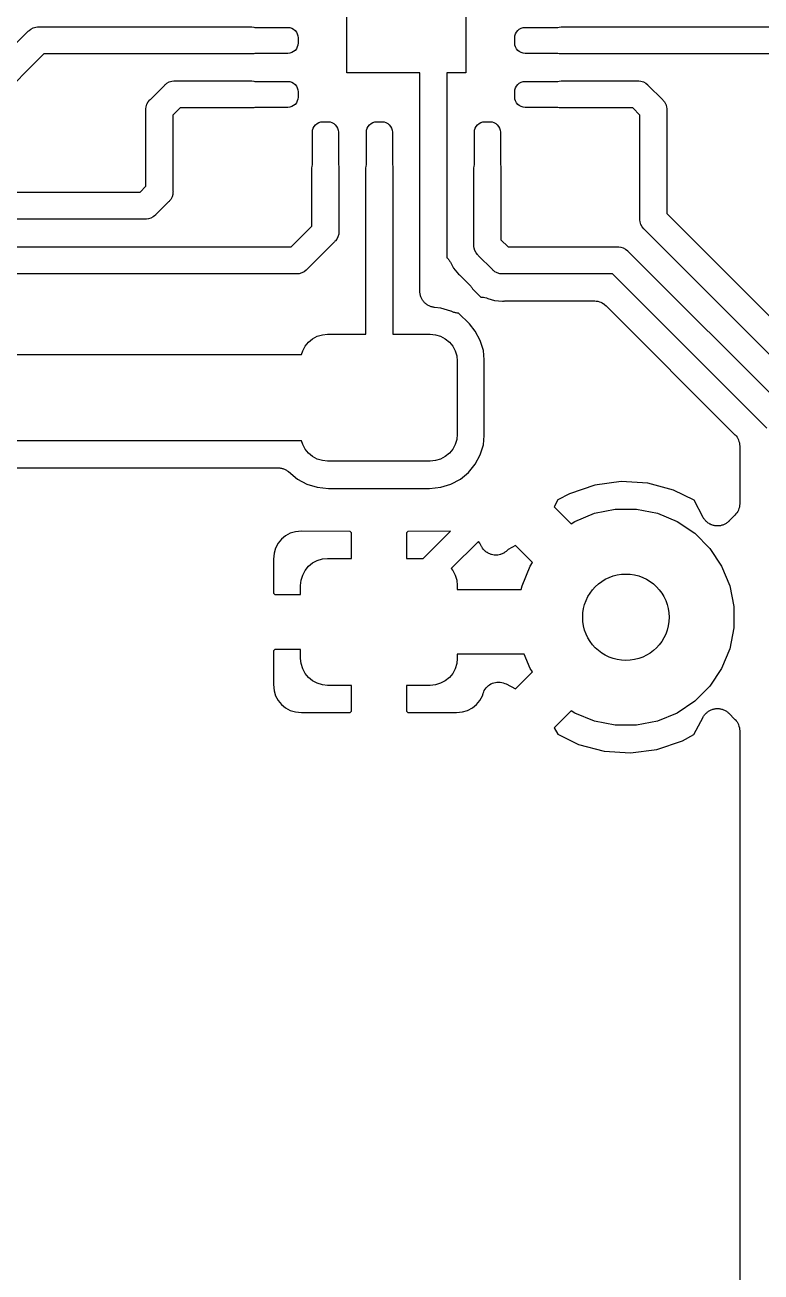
# Model space of a CAD drawing. Extents: x 44 to 126, y -146 to -44.
# Drawn here: x 82.07 to 88.88, y -93.94 to -82.4 of the extents above; entities that cross this region are included whole.
import ezdxf

# ---------------------------------------------------------------- set-up
doc = ezdxf.new("R2010")
doc.units = 0
doc.layers.add('BLACK', color=7, linetype='CONTINUOUS')

msp = doc.modelspace()

# ---------------------------------------------------------------- linework, layer by layer
at = {"layer": 'BLACK', "linetype": 'CONTINUOUS'}
for p, q in [((85.048, -82.846), (85.048, -81.746)), ((86.148, -81.746), (86.148, -82.846)), ((77.378, -87.1815), (82.0975, -82.4619)), ((82.0975, -82.4619), (82.1014, -82.4572)), ((82.1014, -82.4572), (82.1063, -82.4532)), ((82.1063, -82.4532), (82.1205, -82.4416)), ((82.1205, -82.4416), (82.1422, -82.43)), ((82.1422, -82.43), (82.1657, -82.4228)), ((82.1657, -82.4228), (82.1841, -82.421)), ((82.1841, -82.421), (82.1902, -82.4204)), ((82.1841, -82.421), (82.1841, -82.421)), ((82.1902, -82.4204), (82.1964, -82.421)), ((82.1964, -82.421), (84.1666, -82.421)), ((84.1666, -82.421), (84.185, -82.4228)), ((84.185, -82.4228), (84.1955, -82.426)), ((84.1955, -82.426), (84.4995, -82.426)), ((84.4995, -82.426), (84.5182, -82.4278)), ((84.5182, -82.4278), (84.5362, -82.4333)), ((84.5362, -82.4333), (84.5528, -82.4422)), ((84.5528, -82.4422), (84.5674, -82.4541)), ((84.5674, -82.4541), (84.5793, -82.4687)), ((84.5793, -82.4687), (84.5882, -82.4853)), ((84.5882, -82.4853), (84.5937, -82.5033)), ((84.5937, -82.5033), (84.5955, -82.522)), ((86.6005, -82.522), (86.6023, -82.5033)), ((86.6023, -82.5033), (86.6078, -82.4853)), ((86.6078, -82.4853), (86.6167, -82.4687)), ((86.6167, -82.4687), (86.6286, -82.4541)), ((86.6286, -82.4541), (86.6432, -82.4422)), ((86.6432, -82.4422), (86.6598, -82.4333)), ((86.6598, -82.4333), (86.6778, -82.4278)), ((86.6778, -82.4278), (86.6965, -82.426)), ((86.6965, -82.426), (87.0005, -82.426)), ((87.0005, -82.426), (87.011, -82.4228)), ((87.011, -82.4228), (87.0294, -82.421)), ((87.0294, -82.421), (89.9059, -82.421)), ((84.5793, -82.6233), (84.5674, -82.6379)), ((84.5882, -82.6067), (84.5793, -82.6233)), ((84.5937, -82.5887), (84.5882, -82.6067)), ((84.5955, -82.57), (84.5937, -82.5887)), ((84.5955, -82.522), (84.5955, -82.57)), ((86.6005, -82.57), (86.6005, -82.522)), ((86.6023, -82.5887), (86.6005, -82.57)), ((86.6078, -82.6067), (86.6023, -82.5887)), ((86.6167, -82.6233), (86.6078, -82.6067)), ((86.6286, -82.6379), (86.6167, -82.6233)), ((82.242, -82.671), (77.587, -87.326)), ((84.1666, -82.671), (82.242, -82.671)), ((84.185, -82.6692), (84.1666, -82.671)), ((84.1955, -82.666), (84.185, -82.6692)), ((84.4995, -82.666), (84.1955, -82.666)), ((84.5182, -82.6642), (84.4995, -82.666)), ((84.5362, -82.6587), (84.5182, -82.6642)), ((84.5528, -82.6498), (84.5362, -82.6587)), ((84.5674, -82.6379), (84.5528, -82.6498)), ((86.6432, -82.6498), (86.6286, -82.6379)), ((86.6598, -82.6587), (86.6432, -82.6498)), ((86.6778, -82.6642), (86.6598, -82.6587)), ((86.6965, -82.666), (86.6778, -82.6642)), ((87.0005, -82.666), (86.6965, -82.666)), ((87.011, -82.6692), (87.0005, -82.666)), ((87.0294, -82.671), (87.011, -82.6692)), ((89.8602, -82.671), (87.0294, -82.671)), ((85.723, -82.846), (85.048, -82.846)), ((85.723, -83.7274), (85.723, -82.846)), ((86.148, -82.846), (85.973, -82.846)), ((85.973, -82.846), (85.973, -84.5569)), ((83.228, -83.0923), (83.3583, -82.9619)), ((83.3583, -82.9619), (83.3622, -82.9572)), ((83.3622, -82.9572), (83.3671, -82.9532)), ((83.3671, -82.9532), (83.3812, -82.9416)), ((83.3812, -82.9416), (83.4029, -82.93)), ((83.4029, -82.93), (83.4265, -82.9228)), ((83.4265, -82.9228), (83.4449, -82.921)), ((83.4449, -82.921), (83.451, -82.9204)), ((83.4449, -82.921), (83.4449, -82.921)), ((83.451, -82.9204), (83.4571, -82.921)), ((83.4571, -82.921), (84.1666, -82.921)), ((84.1666, -82.921), (84.185, -82.9228)), ((84.185, -82.9228), (84.1955, -82.926)), ((84.1955, -82.926), (84.4995, -82.926)), ((84.4995, -82.926), (84.5182, -82.9278)), ((84.5182, -82.9278), (84.5362, -82.9333)), ((84.5362, -82.9333), (84.5528, -82.9422)), ((84.5528, -82.9422), (84.5674, -82.9541)), ((84.5674, -82.9541), (84.5793, -82.9687)), ((84.5793, -82.9687), (84.5882, -82.9853)), ((86.6078, -82.9853), (86.6167, -82.9687)), ((86.6167, -82.9687), (86.6286, -82.9541)), ((86.6286, -82.9541), (86.6432, -82.9422)), ((86.6432, -82.9422), (86.6598, -82.9333)), ((86.6598, -82.9333), (86.6778, -82.9278)), ((86.6778, -82.9278), (86.6965, -82.926)), ((86.6965, -82.926), (87.0005, -82.926)), ((87.0005, -82.926), (87.011, -82.9228)), ((87.011, -82.9228), (87.0294, -82.921)), ((87.0294, -82.921), (87.7389, -82.921)), ((87.7389, -82.921), (87.745, -82.9204)), ((87.745, -82.9204), (87.7511, -82.921)), ((87.7511, -82.921), (87.7511, -82.921)), ((87.7511, -82.921), (87.7695, -82.9228)), ((87.7695, -82.9228), (87.7931, -82.93)), ((87.7931, -82.93), (87.8148, -82.9416)), ((87.8148, -82.9416), (87.8338, -82.9572)), ((87.8338, -82.9572), (87.8377, -82.962)), ((87.8377, -82.962), (87.9681, -83.0923)), ((83.2232, -83.0962), (83.228, -83.0923)), ((84.5882, -82.9853), (84.5937, -83.0033)), ((84.5937, -83.0887), (84.5882, -83.1067)), ((84.5937, -83.0033), (84.5955, -83.022)), ((84.5955, -83.07), (84.5937, -83.0887)), ((84.5955, -83.022), (84.5955, -83.07)), ((86.6005, -83.022), (86.6023, -83.0033)), ((86.6005, -83.07), (86.6005, -83.022)), ((86.6023, -83.0887), (86.6005, -83.07)), ((86.6023, -83.0033), (86.6078, -82.9853)), ((86.6078, -83.1067), (86.6023, -83.0887)), ((87.9681, -83.0923), (87.9728, -83.0962)), ((83.1864, -83.185), (83.187, -83.1789)), ((83.187, -83.1911), (83.1864, -83.185)), ((83.187, -83.1789), (83.1888, -83.1605)), ((83.187, -83.1789), (83.187, -83.1789)), ((83.187, -83.8952), (83.187, -83.1911)), ((83.1888, -83.1605), (83.196, -83.1369)), ((83.196, -83.1369), (83.2076, -83.1152)), ((83.2076, -83.1152), (83.2232, -83.0962)), ((83.5028, -83.171), (83.437, -83.2368)), ((84.1666, -83.171), (83.5028, -83.171)), ((84.185, -83.1692), (84.1666, -83.171)), ((84.1955, -83.166), (84.185, -83.1692)), ((84.4995, -83.166), (84.1955, -83.166)), ((84.5182, -83.1642), (84.4995, -83.166)), ((84.5362, -83.1587), (84.5182, -83.1642)), ((84.5528, -83.1498), (84.5362, -83.1587)), ((84.5674, -83.1379), (84.5528, -83.1498)), ((84.5793, -83.1233), (84.5674, -83.1379)), ((84.5882, -83.1067), (84.5793, -83.1233)), ((86.6167, -83.1233), (86.6078, -83.1067)), ((86.6286, -83.1379), (86.6167, -83.1233)), ((86.6432, -83.1498), (86.6286, -83.1379)), ((86.6598, -83.1587), (86.6432, -83.1498)), ((86.6778, -83.1642), (86.6598, -83.1587)), ((86.6965, -83.166), (86.6778, -83.1642)), ((87.0005, -83.166), (86.6965, -83.166)), ((87.011, -83.1692), (87.0005, -83.166)), ((87.0294, -83.171), (87.011, -83.1692)), ((87.6932, -83.171), (87.0294, -83.171)), ((87.759, -83.2368), (87.6932, -83.171)), ((87.9728, -83.0962), (87.9767, -83.1009)), ((87.9767, -83.1009), (87.9884, -83.1152)), ((87.9884, -83.1152), (87.9976, -83.1324)), ((87.9976, -83.1324), (88, -83.1369)), ((88, -83.1369), (88.0072, -83.1605)), ((88.0072, -83.1605), (88.009, -83.1789)), ((88.009, -83.1789), (88.009, -83.1789)), ((88.009, -83.1789), (88.0096, -83.185)), ((88.0096, -83.185), (88.009, -83.1911)), ((88.009, -83.1911), (88.009, -84.1492)), ((83.437, -83.2368), (83.437, -83.9409)), ((84.7561, -83.3266), (84.7707, -83.3147)), ((84.7707, -83.3147), (84.7873, -83.3058)), ((84.7873, -83.3058), (84.8053, -83.3003)), ((84.8053, -83.3003), (84.824, -83.2985)), ((84.824, -83.2985), (84.872, -83.2985)), ((84.872, -83.2985), (84.8907, -83.3003)), ((84.8907, -83.3003), (84.9087, -83.3058)), ((84.9087, -83.3058), (84.9253, -83.3147)), ((84.9253, -83.3147), (84.9399, -83.3266)), ((85.2561, -83.3266), (85.2707, -83.3147)), ((85.2707, -83.3147), (85.2873, -83.3058)), ((85.2873, -83.3058), (85.3053, -83.3003)), ((85.3053, -83.3003), (85.324, -83.2985)), ((85.324, -83.2985), (85.372, -83.2985)), ((85.372, -83.2985), (85.3907, -83.3003)), ((85.3907, -83.3003), (85.4087, -83.3058)), ((85.4087, -83.3058), (85.4253, -83.3147)), ((85.4253, -83.3147), (85.4399, -83.3266)), ((86.2561, -83.3266), (86.2707, -83.3147)), ((86.2707, -83.3147), (86.2873, -83.3058)), ((86.2873, -83.3058), (86.3053, -83.3003)), ((86.3053, -83.3003), (86.324, -83.2985)), ((86.324, -83.2985), (86.372, -83.2985)), ((86.372, -83.2985), (86.3907, -83.3003)), ((86.3907, -83.3003), (86.4087, -83.3058)), ((86.4087, -83.3058), (86.4253, -83.3147)), ((86.4253, -83.3147), (86.4399, -83.3266)), ((87.759, -84.1949), (87.759, -83.2368)), ((84.728, -83.3945), (84.7298, -83.3758)), ((84.728, -83.6985), (84.728, -83.3945)), ((84.7298, -83.3758), (84.7353, -83.3578)), ((84.7353, -83.3578), (84.7442, -83.3412)), ((84.7442, -83.3412), (84.7561, -83.3266)), ((84.9399, -83.3266), (84.9518, -83.3412)), ((84.9518, -83.3412), (84.9607, -83.3578)), ((84.9607, -83.3578), (84.9662, -83.3758)), ((84.9662, -83.3758), (84.968, -83.3945)), ((84.968, -83.3945), (84.968, -83.6985)), ((85.228, -83.3945), (85.2298, -83.3758)), ((85.228, -83.6985), (85.228, -83.3945)), ((85.2298, -83.3758), (85.2353, -83.3578)), ((85.2353, -83.3578), (85.2442, -83.3412)), ((85.2442, -83.3412), (85.2561, -83.3266)), ((85.4399, -83.3266), (85.4518, -83.3412)), ((85.4518, -83.3412), (85.4607, -83.3578)), ((85.4607, -83.3578), (85.4662, -83.3758)), ((85.4662, -83.3758), (85.468, -83.3945)), ((85.468, -83.3945), (85.468, -83.6985)), ((86.228, -83.3945), (86.2298, -83.3758)), ((86.228, -83.6985), (86.228, -83.3945)), ((86.2298, -83.3758), (86.2353, -83.3578)), ((86.2353, -83.3578), (86.2442, -83.3412)), ((86.2442, -83.3412), (86.2561, -83.3266)), ((86.4399, -83.3266), (86.4518, -83.3412)), ((86.4518, -83.3412), (86.4607, -83.3578)), ((86.4607, -83.3578), (86.4662, -83.3758)), ((86.4662, -83.3758), (86.468, -83.3945)), ((86.468, -83.3945), (86.468, -83.6985)), ((84.723, -83.7274), (84.7248, -83.709)), ((84.723, -84.2642), (84.723, -83.7274)), ((84.7248, -83.709), (84.728, -83.6985)), ((84.968, -83.6985), (84.9712, -83.709)), ((84.9712, -83.709), (84.973, -83.7274)), ((84.973, -83.7274), (84.973, -84.3099)), ((85.223, -83.7274), (85.2248, -83.709)), ((85.223, -85.2645), (85.223, -83.7274)), ((85.2248, -83.709), (85.228, -83.6985)), ((85.468, -83.6985), (85.4712, -83.709)), ((85.4712, -83.709), (85.473, -83.7274)), ((85.473, -83.7274), (85.473, -85.2645)), ((85.723, -84.6535), (85.723, -83.7274)), ((85.723, -83.7274), (85.723, -83.7274)), ((86.223, -83.7274), (86.2248, -83.709)), ((86.223, -84.4369), (86.223, -83.7274)), ((86.2248, -83.709), (86.228, -83.6985)), ((86.468, -83.6985), (86.4712, -83.709)), ((86.4712, -83.709), (86.473, -83.7274)), ((86.473, -83.7274), (86.473, -84.3912)), ((83.1332, -83.949), (83.187, -83.8952)), ((81.3755, -83.949), (83.1332, -83.949)), ((83.428, -83.9951), (83.4164, -84.0168)), ((83.4284, -83.994), (83.428, -83.9951)), ((83.4352, -83.9715), (83.4284, -83.994)), ((83.437, -83.9531), (83.4352, -83.9715)), ((83.437, -83.9409), (83.4376, -83.947)), ((83.4376, -83.947), (83.437, -83.9531)), ((83.437, -83.9531), (83.437, -83.9531)), ((83.3961, -84.0397), (83.2777, -84.158)), ((83.4008, -84.0358), (83.3961, -84.0397)), ((83.4047, -84.0311), (83.4008, -84.0358)), ((83.4164, -84.0168), (83.4047, -84.0311)), ((83.4047, -84.0311), (83.4047, -84.0311)), ((83.1789, -84.199), (81.4211, -84.199)), ((83.185, -84.1996), (83.1789, -84.199)), ((83.1911, -84.199), (83.185, -84.1996)), ((83.2095, -84.1972), (83.1911, -84.199)), ((83.1911, -84.199), (83.1911, -84.199)), ((83.2331, -84.19), (83.2095, -84.1972)), ((83.2548, -84.1784), (83.2331, -84.19)), ((83.2738, -84.1628), (83.2548, -84.1784)), ((83.2777, -84.158), (83.2738, -84.1628)), ((87.7584, -84.201), (87.759, -84.1949)), ((87.759, -84.2071), (87.7584, -84.201)), ((87.7608, -84.2255), (87.759, -84.2071)), ((87.759, -84.2071), (87.759, -84.2071)), ((87.768, -84.2491), (87.7608, -84.2255)), ((88.009, -84.1492), (89.6431, -85.7833)), ((84.5302, -84.457), (84.723, -84.2642)), ((84.9712, -84.3405), (84.964, -84.3641)), ((84.973, -84.3221), (84.9712, -84.3405)), ((84.973, -84.3099), (84.9736, -84.316)), ((84.9736, -84.316), (84.973, -84.3221)), ((84.973, -84.3221), (84.973, -84.3221)), ((87.7796, -84.2708), (87.768, -84.2491)), ((87.7952, -84.2898), (87.7796, -84.2708)), ((87.8, -84.2937), (87.7952, -84.2898)), ((89.434, -85.9278), (87.8, -84.2937)), ((81.5746, -84.457), (84.5302, -84.457)), ((84.9321, -84.4087), (84.6747, -84.666)), ((84.9368, -84.4048), (84.9321, -84.4087)), ((84.9407, -84.4001), (84.9368, -84.4048)), ((84.9524, -84.3858), (84.9407, -84.4001)), ((84.964, -84.3641), (84.9524, -84.3858)), ((86.2224, -84.443), (86.223, -84.4369)), ((86.223, -84.4491), (86.2224, -84.443)), ((86.2234, -84.4531), (86.223, -84.4491)), ((86.2248, -84.4675), (86.2234, -84.4531)), ((86.232, -84.4911), (86.2248, -84.4675)), ((86.473, -84.3912), (86.5388, -84.457)), ((86.5388, -84.457), (87.5518, -84.457)), ((87.5518, -84.457), (87.5579, -84.4564)), ((87.5579, -84.4564), (87.564, -84.457)), ((87.564, -84.457), (87.564, -84.457)), ((87.564, -84.457), (87.5824, -84.4588)), ((87.5824, -84.4588), (87.6059, -84.466)), ((87.6059, -84.466), (87.6277, -84.4776)), ((87.6277, -84.4776), (87.6467, -84.4932)), ((85.973, -84.5569), (85.9737, -84.5576)), ((85.9737, -84.5576), (85.9794, -84.5624)), ((85.9794, -84.5624), (85.984, -84.5679)), ((85.984, -84.5679), (85.989, -84.573)), ((85.989, -84.573), (85.9932, -84.5792)), ((85.9932, -84.5792), (85.9979, -84.585)), ((85.9979, -84.585), (86.0013, -84.5914)), ((86.0013, -84.5914), (86.0053, -84.5973)), ((86.2436, -84.5128), (86.232, -84.4911)), ((86.2553, -84.5271), (86.2436, -84.5128)), ((86.2592, -84.5318), (86.2553, -84.5271)), ((86.2639, -84.5357), (86.2592, -84.5318)), ((86.3943, -84.666), (86.2639, -84.5357)), ((87.6467, -84.4932), (87.6506, -84.498)), ((87.6506, -84.498), (89.1431, -85.9904)), ((84.5759, -84.707), (81.6203, -84.707)), ((84.582, -84.7076), (84.5759, -84.707)), ((84.5881, -84.707), (84.582, -84.7076)), ((84.6065, -84.7052), (84.5881, -84.707)), ((84.5881, -84.707), (84.5881, -84.707)), ((84.6301, -84.698), (84.6065, -84.7052)), ((84.6518, -84.6864), (84.6301, -84.698)), ((84.6708, -84.6708), (84.6518, -84.6864)), ((84.6747, -84.666), (84.6708, -84.6708)), ((85.7224, -84.6596), (85.723, -84.6535)), ((85.723, -84.6659), (85.7224, -84.6596)), ((85.723, -84.666), (85.723, -84.6659)), ((85.723, -84.668), (85.723, -84.666)), ((85.723, -84.8679), (85.723, -84.668)), ((86.0053, -84.5973), (86.0347, -84.6523)), ((86.0347, -84.6523), (86.0815, -84.7094)), ((86.3982, -84.6708), (86.3943, -84.666)), ((86.4029, -84.6747), (86.3982, -84.6708)), ((86.4172, -84.6864), (86.4029, -84.6747)), ((86.4313, -84.694), (86.4172, -84.6864)), ((86.4389, -84.698), (86.4313, -84.694)), ((86.4625, -84.7052), (86.4389, -84.698)), ((86.4809, -84.707), (86.4625, -84.7052)), ((86.487, -84.7076), (86.4809, -84.707)), ((86.4809, -84.707), (86.4809, -84.707)), ((86.4931, -84.707), (86.487, -84.7076)), ((87.5061, -84.707), (86.4931, -84.707)), ((88.934, -86.1349), (87.5061, -84.707)), ((86.0815, -84.7094), (86.0902, -84.7165)), ((86.0902, -84.7165), (86.0918, -84.7179)), ((86.0918, -84.7179), (86.0962, -84.7224)), ((86.0962, -84.7224), (86.1011, -84.7264)), ((86.1011, -84.7264), (86.188, -84.8133)), ((86.188, -84.8133), (86.1894, -84.8148)), ((86.1894, -84.8148), (86.194, -84.8204)), ((86.194, -84.8204), (86.199, -84.8256)), ((85.7237, -84.8746), (85.723, -84.8679)), ((85.7236, -84.8814), (85.7237, -84.8746)), ((85.7251, -84.8892), (85.7236, -84.8814)), ((85.7259, -84.897), (85.7251, -84.8892)), ((85.7278, -84.9035), (85.7259, -84.897)), ((85.7291, -84.9102), (85.7278, -84.9035)), ((85.732, -84.9175), (85.7291, -84.9102)), ((85.7343, -84.925), (85.732, -84.9175)), ((85.7375, -84.931), (85.7343, -84.925)), ((85.74, -84.9373), (85.7375, -84.931)), ((85.7444, -84.9439), (85.74, -84.9373)), ((86.199, -84.8256), (86.2031, -84.8319)), ((86.2031, -84.8319), (86.2077, -84.8377)), ((86.2077, -84.8377), (86.211, -84.8441)), ((86.211, -84.8441), (86.2143, -84.8492)), ((86.2143, -84.8492), (86.2884, -84.9233)), ((86.2884, -84.9233), (86.2964, -84.9233)), ((86.2964, -84.9233), (86.3105, -84.9233)), ((86.3105, -84.9233), (86.3106, -84.9233)), ((86.3106, -84.9233), (86.3109, -84.9233)), ((86.3109, -84.9233), (86.3253, -84.9263)), ((86.3253, -84.9263), (86.3392, -84.929)), ((86.3392, -84.929), (86.3524, -84.933)), ((86.3524, -84.933), (86.4135, -84.9516)), ((85.7481, -84.9509), (85.7444, -84.9439)), ((85.7523, -84.9561), (85.7481, -84.9509)), ((85.7561, -84.9618), (85.7523, -84.9561)), ((85.7616, -84.9675), (85.7561, -84.9618)), ((85.7666, -84.9736), (85.7616, -84.9675)), ((85.7718, -84.9779), (85.7666, -84.9736)), ((85.7765, -84.9827), (85.7718, -84.9779)), ((85.783, -84.9872), (85.7765, -84.9827)), ((85.7891, -84.9922), (85.783, -84.9872)), ((85.7951, -84.9955), (85.7891, -84.9922)), ((85.8007, -84.9993), (85.7951, -84.9955)), ((85.8079, -85.0024), (85.8007, -84.9993)), ((85.8149, -85.0062), (85.8079, -85.0024)), ((85.8213, -85.0082), (85.8149, -85.0062)), ((85.8276, -85.0108), (85.8213, -85.0082)), ((85.8353, -85.0125), (85.8276, -85.0108)), ((85.8428, -85.0148), (85.8353, -85.0125)), ((85.8496, -85.0155), (85.8428, -85.0148)), ((85.8562, -85.0169), (85.8496, -85.0155)), ((85.8583, -85.0172), (85.8562, -85.0169)), ((85.9168, -85.0229), (85.8583, -85.0172)), ((86.0108, -85.0514), (85.9168, -85.0229)), ((86.0112, -85.0516), (86.0108, -85.0514)), ((86.0179, -85.0544), (86.0112, -85.0516)), ((86.0243, -85.0578), (86.0179, -85.0544)), ((86.4135, -84.9516), (86.487, -84.9588)), ((86.487, -84.9588), (86.4981, -84.9577)), ((86.4981, -84.9577), (86.5002, -84.9575)), ((86.5002, -84.9575), (86.5065, -84.9576)), ((86.5065, -84.9576), (86.5128, -84.957)), ((86.5128, -84.957), (87.3404, -84.957)), ((87.3404, -84.957), (87.3409, -84.957)), ((87.3409, -84.957), (87.3409, -84.957)), ((87.3409, -84.957), (87.341, -84.957)), ((87.341, -84.957), (87.3425, -84.957)), ((87.3425, -84.957), (87.3562, -84.9586)), ((87.3562, -84.9586), (87.3701, -84.96)), ((87.3701, -84.96), (87.3708, -84.9602)), ((87.3708, -84.9602), (87.3716, -84.9603)), ((87.3716, -84.9603), (87.3848, -84.9645)), ((87.3848, -84.9645), (87.3981, -84.9685)), ((87.3981, -84.9685), (87.3988, -84.9689)), ((87.3988, -84.9689), (87.3995, -84.9691)), ((87.3995, -84.9691), (87.4116, -84.9758)), ((87.4116, -84.9758), (87.4239, -84.9824)), ((87.4239, -84.9824), (87.4245, -84.9829)), ((87.4245, -84.9829), (87.4252, -84.9832)), ((87.4252, -84.9832), (87.4358, -84.9922)), ((87.4358, -84.9922), (87.4465, -85.0009)), ((87.4465, -85.0009), (88.6401, -86.1945)), ((86.0314, -85.06), (86.0243, -85.0578)), ((86.0382, -85.0629), (86.0314, -85.06)), ((86.0453, -85.0643), (86.0382, -85.0629)), ((86.0523, -85.0664), (86.0453, -85.0643)), ((86.0597, -85.0672), (86.0523, -85.0664)), ((86.0669, -85.0686), (86.0597, -85.0672)), ((86.0742, -85.0686), (86.0669, -85.0686)), ((86.0809, -85.0693), (86.0742, -85.0686)), ((86.1812, -85.1695), (86.0809, -85.0693)), ((86.2357, -85.236), (86.1812, -85.1695)), ((84.7301, -85.3066), (84.7733, -85.2835)), ((84.7733, -85.2835), (84.8202, -85.2693)), ((84.8202, -85.2693), (84.869, -85.2645)), ((84.869, -85.2645), (85.223, -85.2645)), ((85.473, -85.2645), (85.819, -85.2645)), ((85.819, -85.2645), (85.8678, -85.2693)), ((85.8678, -85.2693), (85.9147, -85.2835)), ((85.9147, -85.2835), (85.9579, -85.3066)), ((86.2821, -85.3227), (86.2357, -85.236)), ((84.638, -85.4188), (84.6611, -85.3756)), ((84.6611, -85.3756), (84.6922, -85.3377)), ((84.6922, -85.3377), (84.7301, -85.3066)), ((85.9579, -85.3066), (85.9958, -85.3377)), ((85.9958, -85.3377), (86.0269, -85.3756)), ((86.0269, -85.3756), (86.05, -85.4188)), ((86.3106, -85.4167), (86.2821, -85.3227)), ((81.4142, -85.452), (84.628, -85.452)), ((84.628, -85.452), (84.638, -85.4188)), ((86.05, -85.4188), (86.0642, -85.4657)), ((86.0642, -85.4657), (86.069, -85.5145)), ((86.069, -85.5145), (86.069, -86.1895)), ((86.319, -85.5023), (86.3106, -85.4167)), ((86.319, -86.2017), (86.319, -85.5023)), ((86.069, -86.1895), (86.0642, -86.2383)), ((86.3106, -86.2873), (86.319, -86.2017)), ((88.6401, -86.1945), (88.6404, -86.1949)), ((88.6404, -86.1949), (88.6404, -86.1949)), ((88.6404, -86.1949), (88.6405, -86.1949)), ((88.6405, -86.1949), (88.6415, -86.196)), ((88.6415, -86.196), (88.6501, -86.2068)), ((88.6501, -86.2068), (88.6589, -86.2176)), ((84.628, -86.252), (81.5602, -86.252)), ((84.638, -86.2852), (84.628, -86.252)), ((84.6611, -86.3284), (84.638, -86.2852)), ((86.05, -86.2852), (86.0269, -86.3284)), ((86.0642, -86.2383), (86.05, -86.2852)), ((86.2821, -86.3813), (86.3106, -86.2873)), ((88.6589, -86.2176), (88.6593, -86.2183)), ((88.6593, -86.2183), (88.6598, -86.2189)), ((88.6598, -86.2189), (88.6662, -86.2312)), ((88.6662, -86.2312), (88.6727, -86.2434)), ((88.6727, -86.2434), (88.6729, -86.2442)), ((88.6729, -86.2442), (88.6733, -86.2449)), ((88.6733, -86.2449), (88.6771, -86.2582)), ((88.6771, -86.2582), (88.6811, -86.2714)), ((88.6811, -86.2714), (88.6812, -86.2722)), ((88.6812, -86.2722), (88.6814, -86.273)), ((88.6814, -86.273), (88.6827, -86.2869)), ((88.6827, -86.2869), (88.684, -86.3006)), ((88.684, -86.3006), (88.684, -86.8329)), ((84.6922, -86.3663), (84.6611, -86.3284)), ((84.7301, -86.3974), (84.6922, -86.3663)), ((84.7733, -86.4205), (84.7301, -86.3974)), ((84.8202, -86.4347), (84.7733, -86.4205)), ((84.869, -86.4395), (84.8202, -86.4347)), ((85.819, -86.4395), (84.869, -86.4395)), ((85.8678, -86.4347), (85.819, -86.4395)), ((85.9147, -86.4205), (85.8678, -86.4347)), ((85.9579, -86.3974), (85.9147, -86.4205)), ((85.9958, -86.3663), (85.9579, -86.3974)), ((86.0269, -86.3284), (85.9958, -86.3663)), ((86.2357, -86.468), (86.2821, -86.3813)), ((81.7259, -86.502), (84.4099, -86.502)), ((84.4099, -86.502), (84.4119, -86.502)), ((84.4119, -86.502), (84.4184, -86.5027)), ((84.4184, -86.5027), (84.4249, -86.5028)), ((84.4249, -86.5028), (84.4329, -86.5044)), ((84.4329, -86.5044), (84.441, -86.5053)), ((84.441, -86.5053), (84.4473, -86.5072)), ((84.4473, -86.5072), (84.4536, -86.5085)), ((84.4536, -86.5085), (84.4612, -86.5117)), ((84.4612, -86.5117), (84.4689, -86.5141)), ((84.4689, -86.5141), (84.4747, -86.5173)), ((84.4747, -86.5173), (84.4807, -86.5198)), ((84.4807, -86.5198), (84.4874, -86.5243)), ((84.4874, -86.5243), (84.4946, -86.5282)), ((84.4946, -86.5282), (84.4996, -86.5324)), ((84.4996, -86.5324), (84.505, -86.536)), ((84.505, -86.536), (84.5905, -86.6062)), ((86.0975, -86.6062), (86.1734, -86.5439)), ((86.1734, -86.5439), (86.2357, -86.468)), ((84.5905, -86.6062), (84.6772, -86.6526)), ((84.6772, -86.6526), (84.7712, -86.6811)), ((85.9168, -86.6811), (86.0108, -86.6526)), ((86.0108, -86.6526), (86.0975, -86.6062)), ((87.3423, -86.6613), (87.1068, -86.7418)), ((87.5864, -86.6287), (87.3423, -86.6613)), ((87.8321, -86.6443), (87.5864, -86.6287)), ((88.0701, -86.7076), (87.8321, -86.6443)), ((84.7712, -86.6811), (84.8764, -86.6914)), ((84.8764, -86.6914), (85.8116, -86.6914)), ((85.8116, -86.6914), (85.9168, -86.6811)), ((87.1068, -86.7418), (87.0005, -86.7986)), ((88.2608, -86.8012), (88.0701, -86.7076)), ((87.0005, -86.7986), (86.967, -86.8618)), ((86.967, -86.8618), (87.1244, -87.0192)), ((87.3383, -86.9224), (87.5315, -86.884)), ((87.5315, -86.884), (87.7285, -86.884)), ((87.7285, -86.884), (87.9217, -86.9224)), ((88.3451, -86.9598), (88.2608, -86.8012)), ((88.6719, -86.892), (88.6652, -86.9041)), ((88.6721, -86.8913), (88.6719, -86.892)), ((88.6725, -86.8906), (88.6721, -86.8913)), ((88.6765, -86.8773), (88.6725, -86.8906)), ((88.6807, -86.8641), (88.6765, -86.8773)), ((88.6808, -86.8633), (88.6807, -86.8641)), ((88.681, -86.8626), (88.6808, -86.8633)), ((88.6824, -86.8488), (88.681, -86.8626)), ((88.684, -86.835), (88.6824, -86.8488)), ((88.684, -86.8329), (88.684, -86.8334)), ((88.684, -86.8334), (88.684, -86.8334)), ((88.684, -86.8334), (88.684, -86.8335)), ((88.684, -86.8335), (88.684, -86.835)), ((87.1244, -87.0192), (87.1563, -86.9978)), ((87.1563, -86.9978), (87.3383, -86.9224)), ((87.9217, -86.9224), (88.1037, -86.9978)), ((88.1037, -86.9978), (88.2675, -87.1072)), ((88.349, -86.9657), (88.3451, -86.9598)), ((88.3523, -86.9719), (88.349, -86.9657)), ((88.3571, -86.9778), (88.3523, -86.9719)), ((88.3613, -86.9841), (88.3571, -86.9778)), ((88.3663, -86.9892), (88.3613, -86.9841)), ((88.3708, -86.9947), (88.3663, -86.9892)), ((88.3766, -86.9995), (88.3708, -86.9947)), ((88.3819, -87.0049), (88.3766, -86.9995)), ((88.3878, -87.0089), (88.3819, -87.0049)), ((88.3932, -87.0134), (88.3878, -87.0089)), ((88.3999, -87.0171), (88.3932, -87.0134)), ((88.4062, -87.0213), (88.3999, -87.0171)), ((88.5593, -87.0152), (88.5529, -87.0184)), ((88.5652, -87.0104), (88.5593, -87.0152)), ((88.5715, -87.0063), (88.5652, -87.0104)), ((88.5766, -87.0013), (88.5715, -87.0063)), ((88.5821, -86.9969), (88.5766, -87.0013)), ((88.5836, -86.9954), (88.5821, -86.9969)), ((88.6401, -86.939), (88.5836, -86.9954)), ((88.6488, -86.9283), (88.6401, -86.939)), ((88.6578, -86.9177), (88.6488, -86.9283)), ((88.6581, -86.917), (88.6578, -86.9177)), ((88.6586, -86.9164), (88.6581, -86.917)), ((88.6652, -86.9041), (88.6586, -86.9164)), ((84.4794, -87.1306), (84.4414, -87.1619)), ((84.5229, -87.1074), (84.4794, -87.1306)), ((84.57, -87.0931), (84.5229, -87.1074)), ((84.6261, -87.0876), (84.57, -87.0931)), ((85.0776, -87.0893), (84.6261, -87.0876)), ((85.09, -87.1016), (85.0776, -87.0893)), ((85.09, -87.3395), (85.09, -87.1016)), ((85.6104, -87.0893), (85.598, -87.1016)), ((85.598, -87.1016), (85.598, -87.3395)), ((86.0064, -87.0878), (85.6104, -87.0893)), ((85.7547, -87.3395), (86.0064, -87.0878)), ((88.2675, -87.1072), (88.4068, -87.2465)), ((88.4127, -87.024), (88.4062, -87.0213)), ((88.4189, -87.0274), (88.4127, -87.024)), ((88.4262, -87.0297), (88.4189, -87.0274)), ((88.4332, -87.0326), (88.4262, -87.0297)), ((88.4401, -87.0341), (88.4332, -87.0326)), ((88.4469, -87.0362), (88.4401, -87.0341)), ((88.4544, -87.037), (88.4469, -87.0362)), ((88.4618, -87.0385), (88.4544, -87.037)), ((88.4689, -87.0386), (88.4618, -87.0385)), ((88.476, -87.0394), (88.4689, -87.0386)), ((88.4836, -87.0387), (88.476, -87.0394)), ((88.4911, -87.0387), (88.4836, -87.0387)), ((88.4981, -87.0374), (88.4911, -87.0387)), ((88.5052, -87.0368), (88.4981, -87.0374)), ((88.5124, -87.0347), (88.5052, -87.0368)), ((88.5199, -87.0333), (88.5124, -87.0347)), ((88.5265, -87.0306), (88.5199, -87.0333)), ((88.5333, -87.0286), (88.5265, -87.0306)), ((88.54, -87.0251), (88.5333, -87.0286)), ((88.547, -87.0223), (88.54, -87.0251)), ((88.5529, -87.0184), (88.547, -87.0223)), ((84.3869, -87.2434), (84.3726, -87.2905)), ((84.4101, -87.1999), (84.3869, -87.2434)), ((84.4414, -87.1619), (84.4101, -87.1999)), ((86.2643, -87.1834), (86.0135, -87.4343)), ((86.2779, -87.1999), (86.2643, -87.1834)), ((86.2939, -87.2299), (86.2779, -87.1999)), ((86.2952, -87.2318), (86.2939, -87.2299)), ((86.2961, -87.2339), (86.2952, -87.2318)), ((86.3033, -87.244), (86.2961, -87.2339)), ((86.3102, -87.2543), (86.3033, -87.244)), ((86.6078, -87.221), (86.5393, -87.2574)), ((86.7652, -87.3784), (86.6078, -87.221)), ((88.4068, -87.2465), (88.5162, -87.4103)), ((84.3726, -87.2905), (84.3671, -87.3465)), ((84.3671, -87.3465), (84.3687, -87.6606)), ((84.7301, -87.3816), (84.7733, -87.3585)), ((84.7733, -87.3585), (84.8202, -87.3443)), ((84.8202, -87.3443), (84.869, -87.3395)), ((84.869, -87.3395), (85.09, -87.3395)), ((85.598, -87.3395), (85.7547, -87.3395)), ((86.3118, -87.2559), (86.3102, -87.2543)), ((86.3131, -87.2577), (86.3118, -87.2559)), ((86.3221, -87.2662), (86.3131, -87.2577)), ((86.3308, -87.275), (86.3221, -87.2662)), ((86.3327, -87.2763), (86.3308, -87.275)), ((86.3344, -87.2778), (86.3327, -87.2763)), ((86.3449, -87.2844), (86.3344, -87.2778)), ((86.3551, -87.2913), (86.3449, -87.2844)), ((86.3572, -87.2922), (86.3551, -87.2913)), ((86.3592, -87.2934), (86.3572, -87.2922)), ((86.3707, -87.2978), (86.3592, -87.2934)), ((86.3821, -87.3026), (86.3707, -87.2978)), ((86.3844, -87.303), (86.3821, -87.3026)), ((86.3865, -87.3039), (86.3844, -87.303)), ((86.3987, -87.306), (86.3865, -87.3039)), ((86.4108, -87.3084), (86.3987, -87.306)), ((86.4131, -87.3084), (86.4108, -87.3084)), ((86.4154, -87.3088), (86.4131, -87.3084)), ((86.4277, -87.3085), (86.4154, -87.3088)), ((86.4401, -87.3086), (86.4277, -87.3085)), ((86.4423, -87.3081), (86.4401, -87.3086)), ((86.4446, -87.3081), (86.4423, -87.3081)), ((86.4567, -87.3054), (86.4446, -87.3081)), ((86.4689, -87.303), (86.4567, -87.3054)), ((86.471, -87.3021), (86.4689, -87.303)), ((86.4732, -87.3016), (86.471, -87.3021)), ((86.4845, -87.2966), (86.4732, -87.3016)), ((86.496, -87.292), (86.4845, -87.2966)), ((86.4979, -87.2907), (86.496, -87.292)), ((86.5, -87.2898), (86.4979, -87.2907)), ((86.5101, -87.2827), (86.5, -87.2898)), ((86.5204, -87.2759), (86.5101, -87.2827)), ((86.5221, -87.2743), (86.5204, -87.2759)), ((86.5239, -87.273), (86.5221, -87.2743)), ((86.5325, -87.2641), (86.5239, -87.273)), ((86.5393, -87.2574), (86.5325, -87.2641)), ((84.638, -87.4938), (84.6611, -87.4506)), ((84.6611, -87.4506), (84.6922, -87.4127)), ((84.6922, -87.4127), (84.7301, -87.3816)), ((86.0135, -87.4343), (86.0269, -87.4506)), ((86.0269, -87.4506), (86.05, -87.4938)), ((86.6684, -87.5923), (86.7438, -87.4103)), ((86.7438, -87.4103), (86.7652, -87.3784)), ((88.5162, -87.4103), (88.5916, -87.5923)), ((84.619, -87.5895), (84.6238, -87.5407)), ((84.619, -87.673), (84.619, -87.5895)), ((84.6238, -87.5407), (84.638, -87.4938)), ((86.05, -87.4938), (86.0642, -87.5407)), ((86.0642, -87.5407), (86.069, -87.5895)), ((86.069, -87.5895), (86.069, -87.627)), ((86.6615, -87.627), (86.6684, -87.5923)), ((88.5916, -87.5923), (88.63, -87.7855)), ((84.3687, -87.6606), (84.3811, -87.673)), ((84.3811, -87.673), (84.619, -87.673)), ((86.069, -87.627), (86.6615, -87.627)), ((88.63, -87.7855), (88.63, -87.9825)), ((88.63, -87.9825), (88.5916, -88.1757)), ((84.3687, -88.1934), (84.3671, -88.5075)), ((84.3811, -88.181), (84.3687, -88.1934)), ((84.619, -88.181), (84.3811, -88.181)), ((84.619, -88.2645), (84.619, -88.181)), ((84.6238, -88.3133), (84.619, -88.2645)), ((86.069, -88.2645), (86.0642, -88.3133)), ((86.069, -88.227), (86.069, -88.2645)), ((86.6897, -88.227), (86.069, -88.227)), ((86.7438, -88.3577), (86.6897, -88.227)), ((88.5916, -88.1757), (88.5162, -88.3577)), ((84.638, -88.3602), (84.6238, -88.3133)), ((84.6611, -88.4034), (84.638, -88.3602)), ((86.05, -88.3602), (86.0269, -88.4034)), ((86.0642, -88.3133), (86.05, -88.3602)), ((86.6078, -88.547), (86.7652, -88.3896)), ((86.7652, -88.3896), (86.7438, -88.3577)), ((88.5162, -88.3577), (88.4068, -88.5215)), ((84.3671, -88.5075), (84.3726, -88.5635)), ((84.6922, -88.4413), (84.6611, -88.4034)), ((84.7301, -88.4724), (84.6922, -88.4413)), ((84.7733, -88.4955), (84.7301, -88.4724)), ((84.8202, -88.5097), (84.7733, -88.4955)), ((84.869, -88.5145), (84.8202, -88.5097)), ((85.09, -88.5145), (84.869, -88.5145)), ((85.09, -88.7524), (85.09, -88.5145)), ((85.819, -88.5145), (85.598, -88.5145)), ((85.598, -88.5145), (85.598, -88.7524)), ((85.8678, -88.5097), (85.819, -88.5145)), ((85.9147, -88.4955), (85.8678, -88.5097)), ((85.9579, -88.4724), (85.9147, -88.4955)), ((85.9958, -88.4413), (85.9579, -88.4724)), ((86.0269, -88.4034), (85.9958, -88.4413)), ((86.3461, -88.5272), (86.3561, -88.5173)), ((86.3561, -88.5173), (86.3566, -88.5169)), ((86.3566, -88.5169), (86.3571, -88.5165)), ((86.3571, -88.5165), (86.3688, -88.5089)), ((86.3688, -88.5089), (86.3804, -88.5011)), ((86.3804, -88.5011), (86.381, -88.5008)), ((86.381, -88.5008), (86.3816, -88.5005)), ((86.3816, -88.5005), (86.3945, -88.4953)), ((86.3945, -88.4953), (86.4075, -88.4899)), ((86.4075, -88.4899), (86.4081, -88.4898)), ((86.4081, -88.4898), (86.4087, -88.4896)), ((86.4087, -88.4896), (86.4225, -88.487)), ((86.4225, -88.487), (86.4362, -88.4842)), ((86.4362, -88.4842), (86.4369, -88.4842)), ((86.4369, -88.4842), (86.4375, -88.4841)), ((86.4375, -88.4841), (86.4515, -88.4842)), ((86.4515, -88.4842), (86.4655, -88.4842)), ((86.4655, -88.4842), (86.4661, -88.4844)), ((86.4661, -88.4844), (86.4668, -88.4844)), ((86.4668, -88.4844), (86.4804, -88.4872)), ((86.4804, -88.4872), (86.4942, -88.4899)), ((86.4942, -88.4899), (86.4948, -88.4902)), ((86.4948, -88.4902), (86.4954, -88.4903)), ((86.4954, -88.4903), (86.5083, -88.4957)), ((86.5083, -88.4957), (86.5213, -88.5011)), ((86.5213, -88.5011), (86.6078, -88.547)), ((84.3726, -88.5635), (84.3869, -88.6106)), ((84.3869, -88.6106), (84.4101, -88.6541)), ((86.2779, -88.6541), (86.3011, -88.6106)), ((86.3011, -88.6106), (86.3074, -88.59)), ((86.3074, -88.59), (86.3076, -88.5892)), ((86.3076, -88.5892), (86.308, -88.588)), ((86.3076, -88.5892), (86.3076, -88.5892)), ((86.3076, -88.5892), (86.3076, -88.5892)), ((86.308, -88.588), (86.3135, -88.5752)), ((86.3135, -88.5752), (86.3189, -88.5622)), ((86.3189, -88.5622), (86.3193, -88.5617)), ((86.3193, -88.5617), (86.3195, -88.5611)), ((86.3195, -88.5611), (86.3275, -88.5495)), ((86.3275, -88.5495), (86.3353, -88.5379)), ((86.3353, -88.5379), (86.3358, -88.5375)), ((86.3358, -88.5375), (86.3361, -88.537)), ((86.3361, -88.537), (86.3461, -88.5272)), ((88.4068, -88.5215), (88.2675, -88.6608)), ((84.4101, -88.6541), (84.4414, -88.6921)), ((84.4414, -88.6921), (84.4794, -88.7234)), ((84.4794, -88.7234), (84.5229, -88.7466)), ((84.5229, -88.7466), (84.57, -88.7609)), ((86.118, -88.7609), (86.1651, -88.7466)), ((86.1651, -88.7466), (86.2086, -88.7234)), ((86.2086, -88.7234), (86.2466, -88.6921)), ((86.2466, -88.6921), (86.2779, -88.6541)), ((88.2675, -88.6608), (88.1037, -88.7702)), ((88.4017, -88.7499), (88.408, -88.7457)), ((88.408, -88.7457), (88.4146, -88.7431)), ((88.4146, -88.7431), (88.4209, -88.7398)), ((88.4209, -88.7398), (88.4281, -88.7376)), ((88.4281, -88.7376), (88.4352, -88.7347)), ((88.4352, -88.7347), (88.4421, -88.7334)), ((88.4421, -88.7334), (88.4489, -88.7314)), ((88.4489, -88.7314), (88.4565, -88.7307)), ((88.4565, -88.7307), (88.4639, -88.7293)), ((88.4639, -88.7293), (88.471, -88.7293)), ((88.471, -88.7293), (88.4781, -88.7286)), ((88.4781, -88.7286), (88.4856, -88.7294)), ((88.4856, -88.7294), (88.4932, -88.7295)), ((88.4932, -88.7295), (88.5001, -88.7309)), ((88.5001, -88.7309), (88.5072, -88.7316)), ((88.5072, -88.7316), (88.5145, -88.7338)), ((88.5145, -88.7338), (88.5219, -88.7353)), ((88.5219, -88.7353), (88.5284, -88.7381)), ((88.5284, -88.7381), (88.5352, -88.7402)), ((88.5352, -88.7402), (88.5419, -88.7437)), ((88.5419, -88.7437), (88.5489, -88.7467)), ((88.5489, -88.7467), (88.5548, -88.7506)), ((84.57, -88.7609), (84.6261, -88.7664)), ((84.6261, -88.7664), (85.0776, -88.7647)), ((85.0776, -88.7647), (85.09, -88.7524)), ((85.598, -88.7524), (85.6104, -88.7647)), ((85.6104, -88.7647), (86.0619, -88.7664)), ((86.0619, -88.7664), (86.118, -88.7609)), ((87.1244, -88.7488), (86.967, -88.9062)), ((87.1563, -88.7702), (87.1244, -88.7488)), ((87.3383, -88.8456), (87.1563, -88.7702)), ((87.5315, -88.884), (87.3383, -88.8456)), ((87.9217, -88.8456), (87.7285, -88.884)), ((88.1037, -88.7702), (87.9217, -88.8456)), ((88.2595, -88.9694), (88.3451, -88.8082)), ((88.3451, -88.8082), (88.3461, -88.8064)), ((88.3461, -88.8064), (88.3501, -88.8006)), ((88.3501, -88.8006), (88.3535, -88.7943)), ((88.3535, -88.7943), (88.3584, -88.7885)), ((88.3584, -88.7885), (88.3626, -88.7822)), ((88.3626, -88.7822), (88.3677, -88.7773)), ((88.3677, -88.7773), (88.3722, -88.7718)), ((88.3722, -88.7718), (88.3781, -88.7671)), ((88.3781, -88.7671), (88.3835, -88.7618)), ((88.3835, -88.7618), (88.3895, -88.7579)), ((88.3895, -88.7579), (88.395, -88.7534)), ((88.395, -88.7534), (88.4017, -88.7499)), ((88.5548, -88.7506), (88.561, -88.754)), ((88.561, -88.754), (88.5669, -88.7588)), ((88.5669, -88.7588), (88.5731, -88.763)), ((88.5731, -88.763), (88.5781, -88.7681)), ((88.5781, -88.7681), (88.5836, -88.7726)), ((88.5836, -88.7726), (88.6401, -88.829)), ((88.6401, -88.829), (88.6404, -88.8294)), ((88.6404, -88.8294), (88.6404, -88.8294)), ((88.6404, -88.8294), (88.6405, -88.8294)), ((88.6405, -88.8294), (88.6415, -88.8305)), ((88.6415, -88.8305), (88.6502, -88.8413)), ((88.6502, -88.8413), (88.6589, -88.8521)), ((88.6589, -88.8521), (88.6593, -88.8528)), ((88.6593, -88.8528), (88.6598, -88.8534)), ((88.6598, -88.8534), (88.6661, -88.8656)), ((86.967, -88.9062), (86.9992, -88.9668)), ((86.9992, -88.9668), (87.1899, -89.0604)), ((87.7285, -88.884), (87.5315, -88.884)), ((88.1531, -89.0262), (88.2595, -88.9694)), ((88.6661, -88.8656), (88.6727, -88.8779)), ((88.6727, -88.8779), (88.6729, -88.8787)), ((88.6729, -88.8787), (88.6733, -88.8794)), ((88.6733, -88.8794), (88.6771, -88.8926)), ((88.6771, -88.8926), (88.6811, -88.9059)), ((88.6811, -88.9059), (88.6812, -88.9067)), ((88.6812, -88.9067), (88.6814, -88.9075)), ((88.6814, -88.9075), (88.6826, -88.9213)), ((88.6826, -88.9213), (88.684, -88.9351)), ((88.684, -88.9351), (88.684, -95.2571)), ((87.1899, -89.0604), (87.4279, -89.1237)), ((87.9177, -89.1067), (88.1531, -89.0262)), ((87.4279, -89.1237), (87.6736, -89.1393)), ((87.6736, -89.1393), (87.9177, -89.1067))]:
    msp.add_line(p, q, dxfattribs=at)
at = {"layer": 'BLACK'}
msp.add_circle((87.63, -87.884), 0.4, dxfattribs=at)
msp.add_circle((87.63, -87.884), 0.4, dxfattribs=at)

doc.saveas('drawing.dxf')
